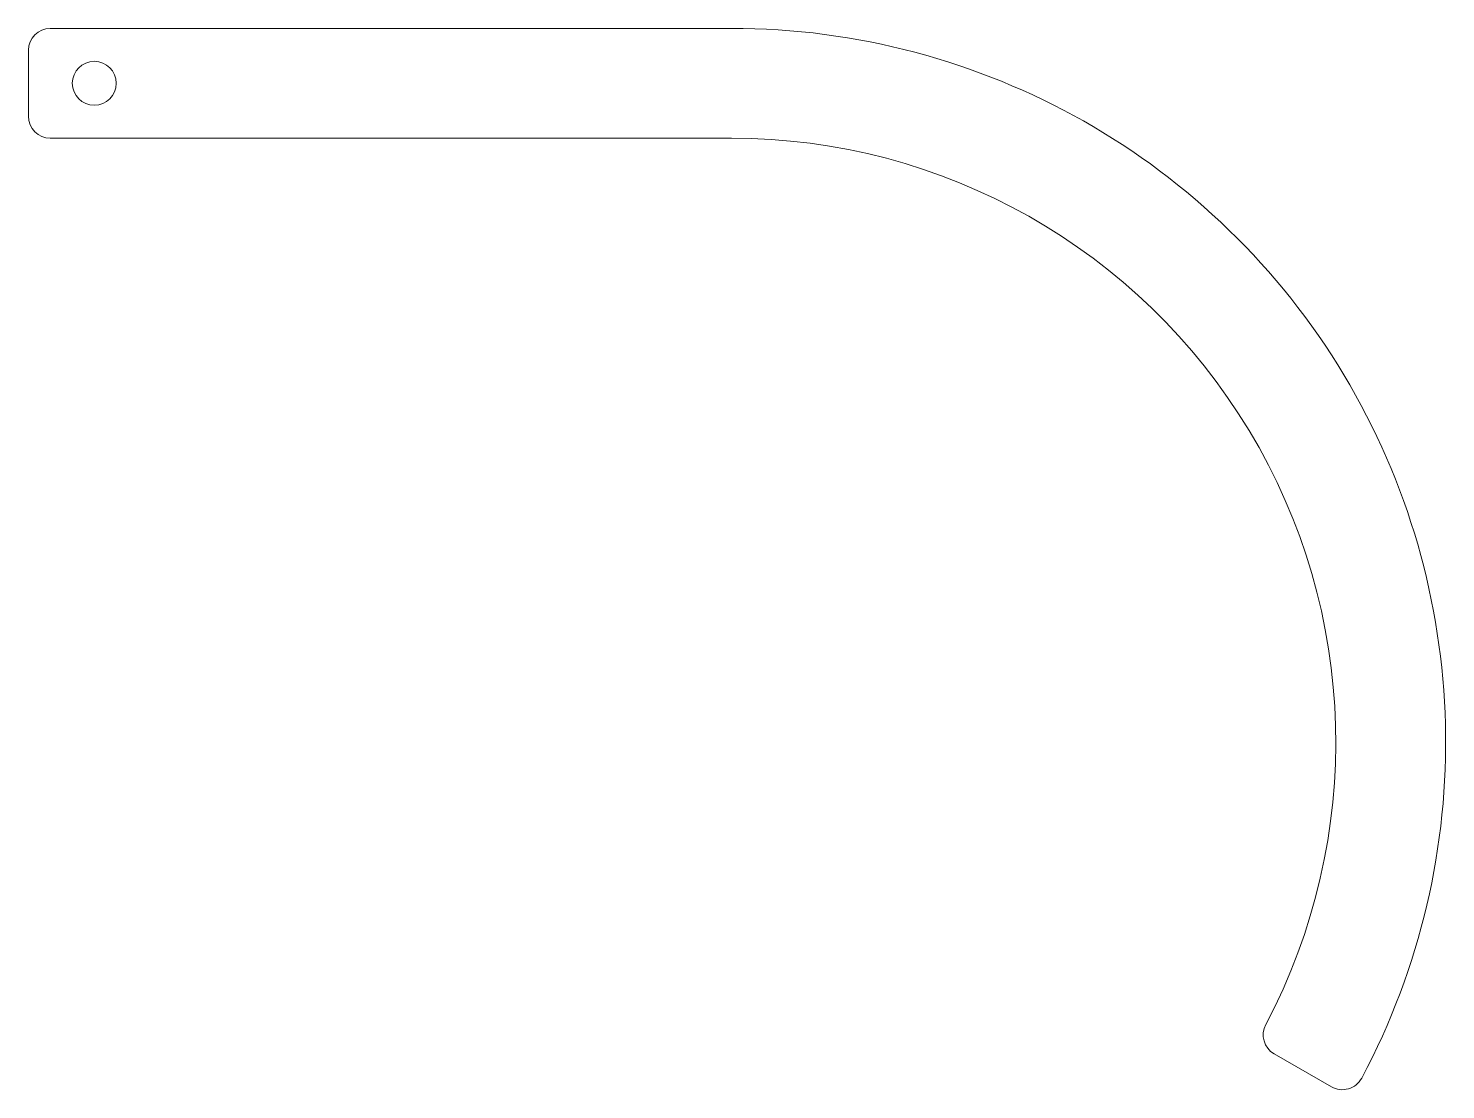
# Model space of a CAD drawing. Header units: inches. Extents: x -4 to 4.06, y -5.41 to 0.63.
import ezdxf

# ---------------------------------------------------------------- set-up
doc = ezdxf.new("R2010")
doc.units = ezdxf.units.IN
doc.header["$MEASUREMENT"] = 0

msp = doc.modelspace()

# ---------------------------------------------------------------- linework, layer by layer
at = {"color": 7, "linetype": 'Continuous', "lineweight": 15}
for p, q in [((0, 0.625), (-3.875, 0.625)), ((-4, 0.5), (-4, 0.125)), ((-3.875, 0), (0, 0)), ((3.087, -5.2112), (3.4124, -5.3981))]:
    msp.add_line(p, q, dxfattribs=at)
msp.add_circle((-3.625, 0.3125), 0.125, dxfattribs=at)
for centre, radius, start, end in [((-3.875, 0.5), 0.125, 90, 180), ((0, -3.4375), 4.0625, 331.93882, 90), ((-3.875, 0.125), 0.125, 180, 270), ((0, -3.4375), 3.4375, 332.13039, 90), ((3.1493, -5.1028), 0.125, 152.13039, 240.1196), ((3.4746, -5.2898), 0.125, 240.1196, 331.93882)]:
    msp.add_arc(centre, radius, start, end, dxfattribs=at)

doc.saveas('drawing.dxf')
